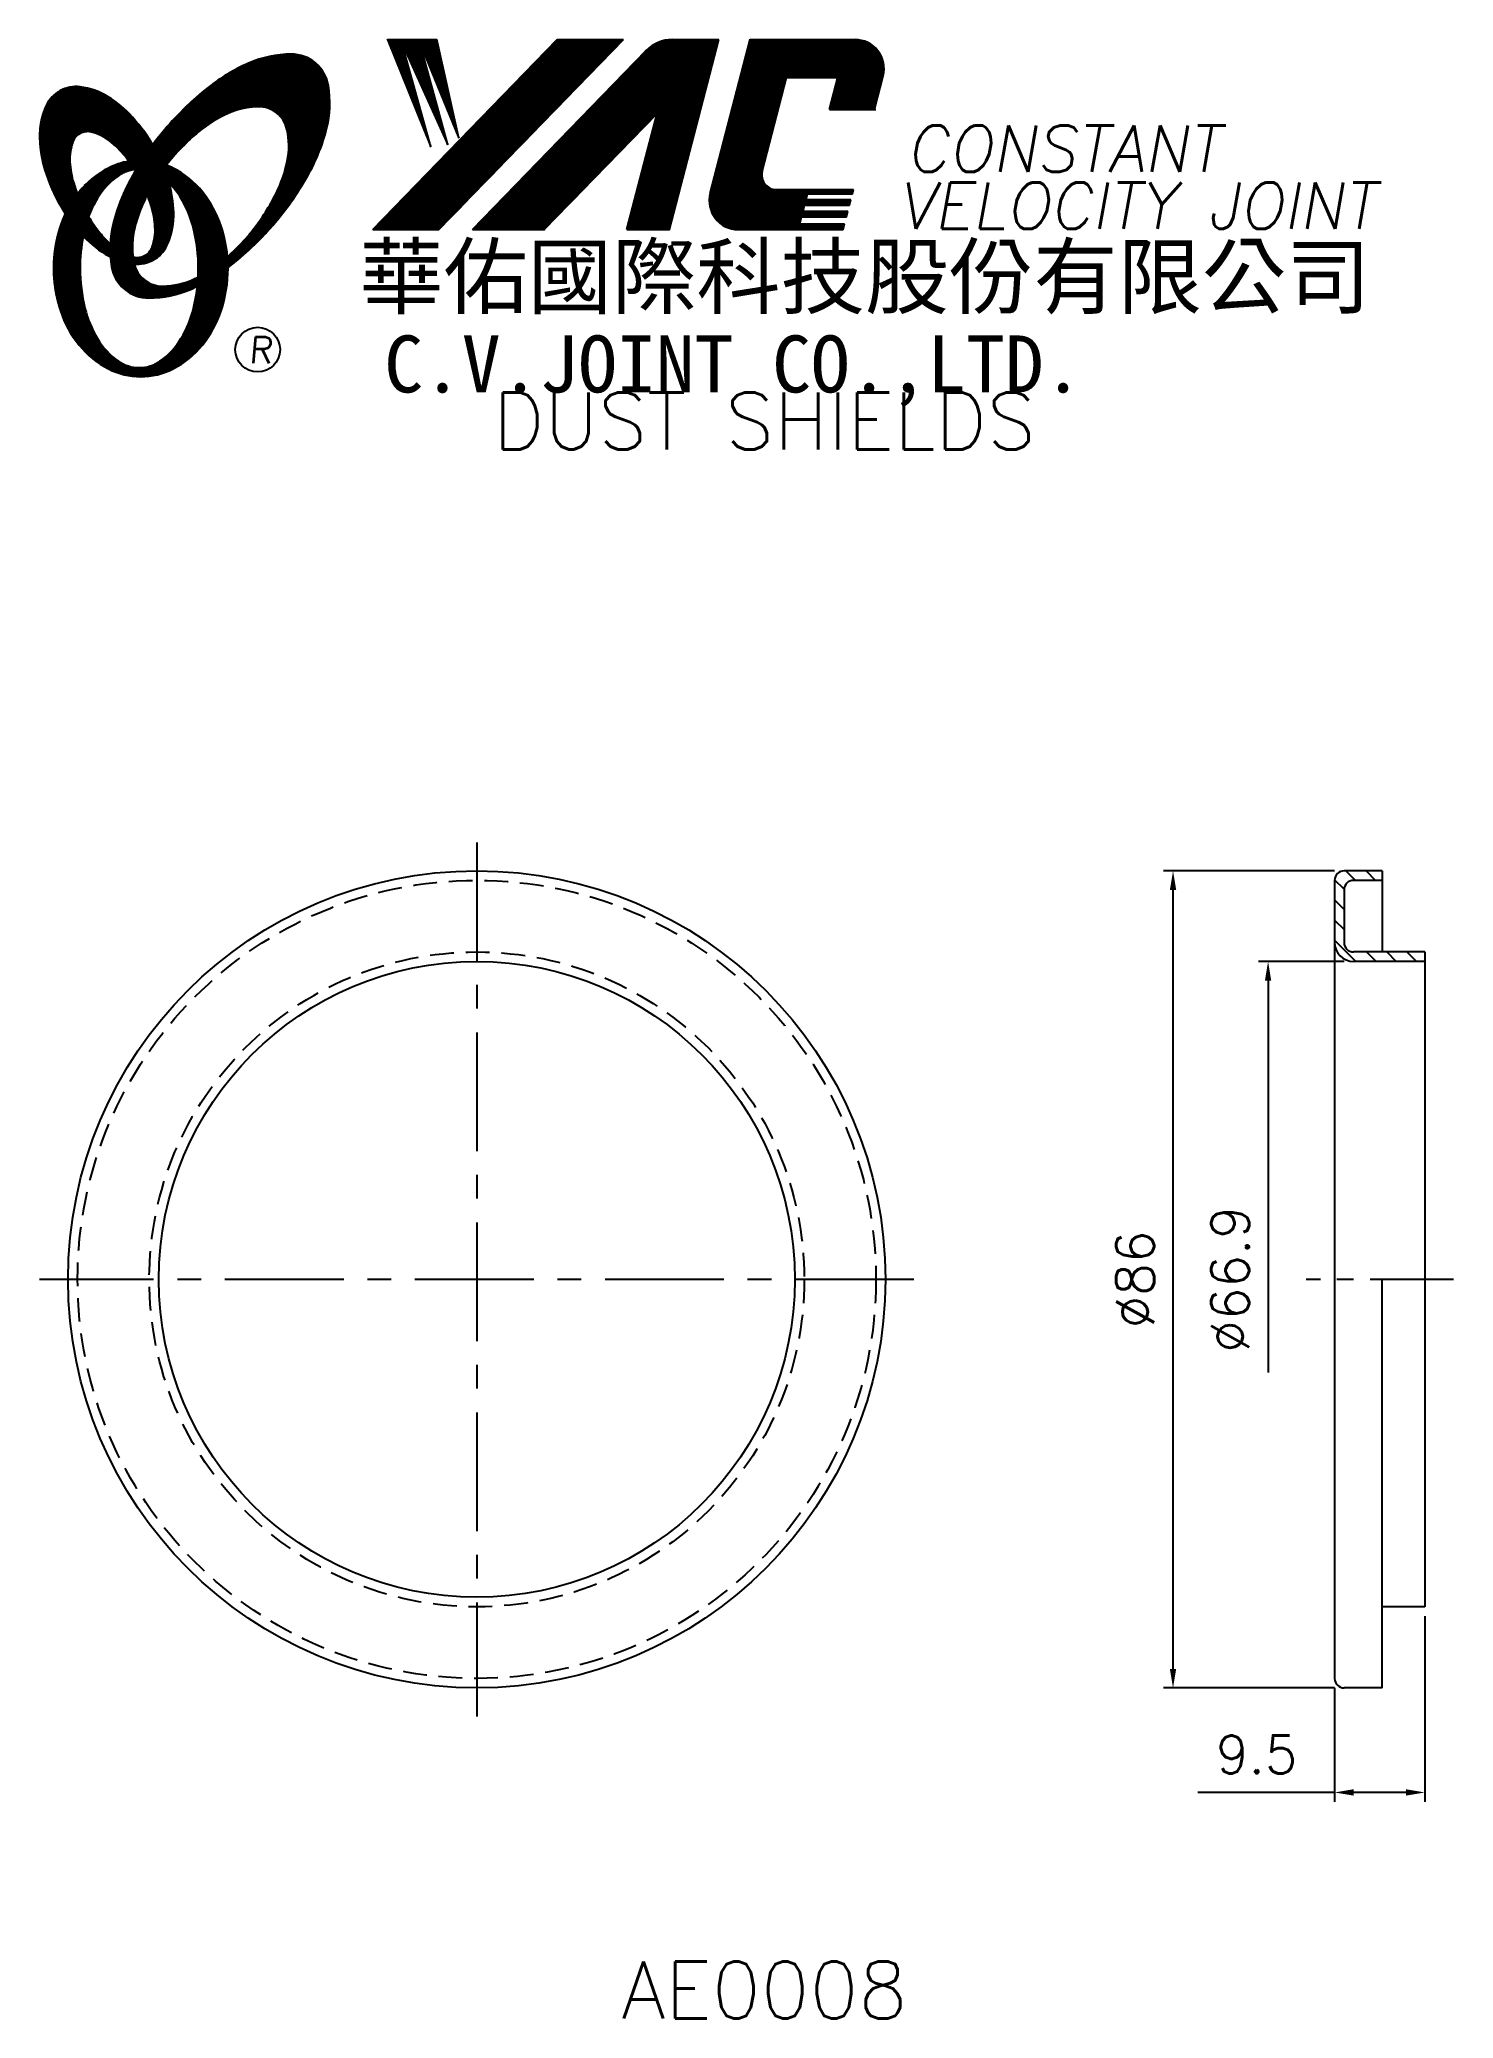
# Model space of a CAD drawing. Extents: x 624 to 773, y 278 to 487.
import ezdxf
from ezdxf.enums import TextEntityAlignment as Align

# ---------------------------------------------------------------- set-up
doc = ezdxf.new("R2010")
doc.units = 0
doc.header["$LTSCALE"] = 10
doc.header["$MEASUREMENT"] = 0
doc.linetypes.add('CENTER', pattern=[2, 1.25, -0.25, 0.25, -0.25])
doc.linetypes.add('HIDDEN', pattern=[0.375, 0.25, -0.125])
doc.layers.get('0').update_dxf_attribs({"linetype": 'CONTINUOUS'})
doc.layers.get('DEFPOINTS').update_dxf_attribs({"linetype": 'CONTINUOUS'})
doc.layers.add('4', color=7, linetype='CONTINUOUS')
doc.styles.add('CHINA', font='KAIU.TTF')
doc.styles.add('ITALICC', font='simplex.shx')
doc.dimstyles.new('STANDARD$0', dxfattribs={"dimtxt": 4, "dimasz": 2, "dimexe": 1, "dimexo": 1, "dimgap": 2, "dimtad": 1, "dimdec": 4, "dimzin": 10, "dimtxsty": 'ITALICC', "dimcen": 2, "dimclrd": 5, "dimclre": 5, "dimclrt": 18, "dimaunit": 1, "dimazin": 3, "dimtp": 0.1, "dimtfac": 0.7, "dimtdec": 4, "dimtmove": 0, "dimatfit": 3, "dimtolj": 1, "dimtzin": 10})
pattern_1 = [(45, (693.772265, 242.962307), (-0.00727476112, 0.00727476112), [])]
pattern_2 = [(45, (525.181719, 279.266716), (-0.00883883476, 0.00883883476), [])]

# ---------------------------------------------------------------- blocks, each defined once
blk = doc.blocks.new('*D4')
at = {"color": 5, "linetype": 'BYBLOCK'}
for p, q in [((760.48, 399.2), (742.48, 399.2)), ((743.48, 315.2), (743.48, 397.2)), ((760.48, 313.2), (742.48, 313.2))]:
    blk.add_line(p, q, dxfattribs=at)
for points in [[(743.15, 397.2), (743.81, 397.2), (743.48, 399.2)], [(743.15, 315.2), (743.81, 315.2), (743.48, 313.2)]]:
    blk.add_solid(points, dxfattribs=at)
at = {"layer": 'DEFPOINTS', "color": 0, "linetype": 'BYBLOCK'}
for p in [(743.48, 399.2), (761.48, 399.2), (761.48, 313.2)]:
    blk.add_point(p, dxfattribs=at)
at = {"color": 18, "linetype": 'BYBLOCK', "insert": (739.48, 356.2), "char_height": 4, "attachment_point": 5, "rotation": 90, "style": 'ITALICC'}
blk.add_mtext('\\A1;∅86', dxfattribs=at)
blk = doc.blocks.new('*D5')
at = {"color": 5, "linetype": 'BYBLOCK'}
for p, q in [((761.48, 389.66), (752.48, 389.66)), ((753.48, 387.66), (753.48, 346.39))]:
    blk.add_line(p, q, dxfattribs=at)
blk.add_solid([(753.15, 387.66), (753.81, 387.66), (753.48, 389.66)], dxfattribs=at)
at = {"layer": 'DEFPOINTS', "color": 0, "linetype": 'BYBLOCK'}
for p in [(753.48, 389.66), (762.48, 389.66), (760.48, 322.74)]:
    blk.add_point(p, dxfattribs=at)
at = {"color": 18, "linetype": 'BYBLOCK', "insert": (749.48, 356.2), "char_height": 4, "attachment_point": 5, "rotation": 90, "style": 'ITALICC'}
blk.add_mtext('\\A1;∅66.9', dxfattribs=at)
blk = doc.blocks.new('*D6')
at = {"color": 5, "linetype": 'BYBLOCK'}
for p, q in [((769.98, 320.74), (769.98, 301.2)), ((760.48, 313.2), (760.48, 301.2)), ((760.48, 302.2), (746.1, 302.2)), ((767.98, 302.2), (762.48, 302.2))]:
    blk.add_line(p, q, dxfattribs=at)
for points in [[(762.48, 302.54), (762.48, 301.87), (760.48, 302.2)], [(767.98, 302.54), (767.98, 301.87), (769.98, 302.2)]]:
    blk.add_solid(points, dxfattribs=at)
at = {"layer": 'DEFPOINTS', "color": 0, "linetype": 'BYBLOCK'}
for p in [(769.98, 321.74), (760.48, 314.2), (760.48, 302.2)]:
    blk.add_point(p, dxfattribs=at)
at = {"color": 18, "linetype": 'BYBLOCK', "insert": (752.29, 306.2), "char_height": 4, "attachment_point": 5, "style": 'ITALICC'}
blk.add_mtext('\\A1;9.5', dxfattribs=at)

msp = doc.modelspace()

# ---------------------------------------------------------------- hatches: boundary and pattern name
at = {"layer": '4', "linetype": 'CONTINUOUS'}
h = msp.add_hatch(dxfattribs=at)
h.set_pattern_fill('ANSI31', color=5, scale=0.1, style=0)
h.set_pattern_definition(pattern_2)
h.paths.add_polyline_path([(685.64042, 486.6977), (678.68312, 486.6977), (659.26651, 466.69394), (666.22382, 466.69394)])
h.paths.add_polyline_path([(689.18732, 478.93213), (686.00694, 466.69394), (690.48793, 466.69394), (695.68636, 486.6977), (690.78964, 486.6977, 0.202785967), (688.05556, 485.54128), (669.76143, 466.69394), (677.30834, 466.69394)])
h.paths.add_polyline_path([(702.81442, 482.69928), (708.20814, 482.69928), (707.33912, 479.35527), (712.05594, 479.35527), (712.97266, 482.88283, 0.490800957), (710.02246, 486.6977), (698.98815, 486.6977), (694.78109, 470.50881, 0.490800957), (697.73129, 466.69394), (708.76561, 466.69394), (708.92005, 467.28825), (704.20323, 467.28825), (704.3966, 468.03234), (709.11342, 468.03234), (709.27198, 468.64247), (704.55516, 468.64247), (704.7164, 469.26294), (709.43322, 469.26294), (709.5894, 469.86393), (704.87258, 469.86393), (705.02938, 470.46731), (709.7462, 470.46731), (709.86294, 470.91651), (701.72319, 470.91651, -0.490800957), (700.24809, 472.82394)])
h = msp.add_hatch(dxfattribs=at)
h.set_pattern_fill('ANSI31', color=1, scale=0.1, style=0)
h.set_pattern_definition(pattern_2)
h.paths.add_polyline_path([(665.99849, 486.6977), (660.82116, 486.6977), (665.39192, 475.39396), (662.32599, 486.35194), (667.16073, 475.62962), (664.21271, 486.35194), (668.33993, 476.33659)])
h = msp.add_hatch(dxfattribs=at)
h.set_pattern_fill('ANSI31', color=5, scale=0.082305, style=0)
h.set_pattern_definition([(45, (525.181719, 279.266716), (-0.00727476112, 0.00727476112), [])])
h.paths.add_polyline_path([(647.21719, 479.63522, -0.172879177), (649.15866, 478.97665, -0.172879177), (650.24596, 477.2386, -0.104527385), (650.27373, 473.91041, -0.065680101), (649.1042, 470.50846, -0.051823203), (646.66379, 466.66607, -0.044272532), (643.98882, 463.83973, -0.020203161), (644.0424, 462.70181, 0.006517006), (644.44695, 463.01389, 0.049863361), (649.00037, 467.42695, 0.049863361), (652.59001, 472.65412, 0.063682799), (654.41106, 477.28146, 0.103597411), (654.60035, 481.86543, 0.177892575), (653.25175, 484.23571, 0.177892575), (650.68936, 485.16904, 0.103597411), (646.20156, 484.21599, 0.063682799), (641.94381, 481.64692, 0.049863361), (637.39039, 477.23386, 0.016070017), (636.11969, 475.62755, -0.007061632), (636.36697, 475.19051, -0.031648676), (637.31956, 473.15394, -0.008069351), (637.75147, 473.71825, -0.051823203), (640.92984, 476.9767, -0.065680101), (643.97177, 478.89706, -0.104527385)])
h.paths.add_polyline_path([(634.14152, 466.4739, -0.065680101), (635.31105, 469.87586, -0.006063428), (635.55499, 470.35087, 0.027613469), (634.82816, 471.93894, 0.017011252), (634.29474, 472.87392, 0.007829282), (633.80075, 472.00669, 0.063682799), (631.97971, 467.37935, 0.103597411), (631.79041, 462.79537, 0.177892575), (633.13902, 460.4251, 0.177892575), (635.70141, 459.49177, 0.103597411), (640.18921, 460.44482, 0.008811776), (640.81617, 460.73489, 0.013922709), (640.8935, 461.7047, -0.009086703), (640.44348, 461.48726, -0.104527385), (637.19806, 460.74909, -0.172879177), (635.25659, 461.40766, -0.172879177), (634.1693, 463.14571, -0.104527385)])
h = msp.add_hatch(dxfattribs=at)
h.set_pattern_fill('ANSI31', color=3, scale=0.082305, style=0)
h.set_pattern_definition(pattern_1)
h.paths.add_polyline_path([(631.42069, 480.68606, 0.106488277), (628.47881, 481.72463, 0.158297415), (626.38861, 481.32959, 0.158297415), (624.92928, 479.7819, 0.106488277), (624.21846, 476.74413, 0.071723199), (624.63651, 473.43117, 0.058080454), (626.18149, 469.61579, 0.058080454), (628.56254, 466.25799, 0.071723199), (631.12778, 464.12024, 0.020895977), (631.66797, 463.81825, -0.030777155), (631.65206, 465.19447, -0.042059526), (630.5557, 466.35723, -0.04691039), (628.93654, 468.83838, -0.04691039), (627.80826, 471.57787, -0.060581117), (627.40616, 473.83994, -0.10187153), (627.71778, 475.92814, -0.185892489), (628.49787, 476.81978, -0.185892489), (629.67451, 476.9579, -0.10187153), (631.57216, 476.03236, -0.060581117), (633.20899, 474.42009, -0.04691039), (634.82816, 471.93894, -0.04691039), (635.95644, 469.19946, -0.060581117), (636.35854, 466.93739, -0.10187153), (636.04692, 464.84919, -0.185892489), (635.26683, 463.95755, -0.185892489), (634.09018, 463.81943, -0.002013383), (634.04938, 463.83005, 0.021593804), (634.1693, 463.14571, 0.006477741), (634.1873, 463.06868, 0.14950097), (636.15986, 463.47671, 0.158297415), (637.61919, 465.0244, 0.106488277), (638.33, 468.06217, 0.071723199), (637.91196, 471.37513, 0.058080454), (636.36697, 475.19051, 0.058080454), (633.98593, 478.5483, 0.071723199)])
h = msp.add_hatch(dxfattribs=at)
h.set_pattern_fill('ANSI31', color=1, scale=0.082305, style=0)
h.set_pattern_definition(pattern_1)
h.paths.add_polyline_path([(632.51431, 472.36261, -0.120168026), (634.2061, 473.016, 0.016865385), (633.60634, 473.89874, 0.076648372), (631.45012, 473.17982, 0.104809576), (628.36566, 470.66672, 0.005838257), (628.19872, 470.45452, 0.028089978), (628.93654, 468.83838, 0.014237292), (629.37867, 468.05334, -0.045767751), (630.30385, 469.99018, -0.106890197)])
h.paths.add_polyline_path([(628.48294, 462.60799, -0.048711043), (628.81304, 465.98833, -0.007865741), (628.56254, 466.25799, -0.037695478), (626.92666, 468.37675, 0.03042545), (626.40134, 467.07278, 0.080710289), (625.6759, 462.60799, 0.080710289), (626.40134, 458.1432, 0.089265679), (628.36566, 454.54926, 0.104809576), (631.45012, 452.03616, 0.11926607), (634.85931, 451.21122, 0.11926607), (638.2685, 452.03616, 0.104809576), (641.35296, 454.54926, 0.089265679), (643.31728, 458.1432, 0.080710289), (644.04271, 462.60799, 0.080710289), (643.31728, 467.07278, 0.089265679), (641.35296, 470.66672, 0.104809576), (638.2685, 473.17982, 0.025513357), (637.57526, 473.49257, 0.004818181), (637.31956, 473.15394, -0.023722145), (637.86078, 471.55719, -0.065307489), (639.09596, 469.99018, -0.073950765), (640.40841, 466.79245, -0.060532391), (640.91686, 462.60799, -0.060532391), (640.40841, 458.42353, -0.073950765), (639.09596, 455.2258, -0.106890197), (636.88549, 452.85337, -0.153118262), (634.6999, 452.16799, -0.153118262), (632.51431, 452.85337, -0.106890197), (630.30385, 455.2258, -0.073950765), (628.9914, 458.42353, -0.060532391)])
h = msp.add_hatch(dxfattribs=at)
h.set_pattern_fill('ANSI31', color=5, scale=12, angle=90, style=0)
h.set_pattern_definition([(135, (529.1993, 277.4089), (-1.06066, -1.06066), [])])
h.paths.add_polyline_path([(769.98079, 389.66361), (769.98079, 390.66361), (762.48079, 390.66361, -0.414213562), (761.48079, 391.66361), (761.48079, 397.20361, -0.414213562), (762.48079, 398.20361), (765.48079, 398.20361), (765.48079, 399.20361), (761.48079, 399.20361, 0.414213562), (760.48079, 398.20361), (760.48079, 391.66361, 0.414213562), (762.48079, 389.66361)])

# ---------------------------------------------------------------- linework, layer by layer
at = {"layer": '4', "color": 5, "linetype": 'CONTINUOUS'}
for p, q in [((659.26651, 466.69394), (678.68312, 486.6977)), ((666.22382, 466.69394), (685.64042, 486.6977)), ((669.76143, 466.69394), (688.05556, 485.54128)), ((678.68312, 486.6977), (685.64042, 486.6977)), ((690.48793, 466.69394), (695.68636, 486.6977)), ((690.78964, 486.6977), (695.68636, 486.6977)), ((694.78109, 470.50881), (698.98815, 486.6977)), ((698.98815, 486.6977), (710.02246, 486.6977)), ((700.24809, 472.82394), (702.81442, 482.69928)), ((702.81442, 482.69928), (708.20814, 482.69928)), ((707.33912, 479.35527), (708.20814, 482.69928)), ((712.05594, 479.35527), (712.97266, 482.88283)), ((707.33912, 479.35527), (712.20637, 479.35527)), ((677.30834, 466.69394), (689.18732, 478.93213)), ((686.00694, 466.69394), (689.18732, 478.93213)), ((701.72319, 470.91651), (709.86294, 470.91651)), ((709.7462, 470.46731), (709.86294, 470.91651)), ((704.55516, 468.64247), (704.7164, 469.26294)), ((704.55516, 468.64247), (709.27198, 468.64247)), ((704.7164, 469.26294), (709.43322, 469.26294)), ((704.87258, 469.86393), (705.02938, 470.46731)), ((704.87258, 469.86393), (709.5894, 469.86393)), ((705.02938, 470.46731), (709.7462, 470.46731)), ((709.11342, 468.03234), (709.27198, 468.64247)), ((709.43322, 469.26294), (709.5894, 469.86393)), ((659.26651, 466.69394), (666.22382, 466.69394)), ((669.76143, 466.69394), (677.30834, 466.69394)), ((686.00694, 466.69394), (690.48793, 466.69394)), ((697.73129, 466.69394), (708.76561, 466.69394)), ((704.20323, 467.28825), (704.3966, 468.03234)), ((704.20323, 467.28825), (708.92005, 467.28825)), ((704.3966, 468.03234), (709.11342, 468.03234)), ((708.76561, 466.69394), (708.92005, 467.28825))]:
    msp.add_line(p, q, dxfattribs=at)
at = {"layer": '4', "color": 1, "linetype": 'CONTINUOUS'}
for p, q in [((660.82116, 486.6977), (665.39192, 475.39396)), ((660.82116, 486.6977), (665.99849, 486.6977)), ((662.32599, 486.35194), (667.16073, 475.62962)), ((665.39192, 475.39396), (662.32599, 486.35194)), ((664.21271, 486.35194), (668.33993, 476.33659)), ((667.16073, 475.62962), (664.21271, 486.35194)), ((668.33993, 476.33659), (665.99849, 486.6977))]:
    msp.add_line(p, q, dxfattribs=at)
at = {"layer": '4', "color": 5, "linetype": 'CENTER'}
for p, q in [((670.21663, 402.20361), (670.21663, 310.20361)), ((716.21663, 356.20361), (624.21663, 356.20361))]:
    msp.add_line(p, q, dxfattribs=at)
at = {"layer": '4', "color": 7, "linetype": 'CONTINUOUS'}
for p, q in [((760.48079, 398.20361), (760.48079, 314.20361)), ((765.48079, 399.20361), (761.48079, 399.20361)), ((765.48079, 398.20361), (762.48079, 398.20361)), ((765.48079, 399.20361), (765.48079, 390.66361)), ((761.48079, 397.20361), (761.48079, 391.66361)), ((769.98079, 390.66361), (762.48079, 390.66361)), ((769.98079, 389.66361), (762.48079, 389.66361)), ((769.98079, 390.66361), (769.98079, 321.74361)), ((765.48079, 313.20361), (765.48079, 356.20361)), ((769.98079, 321.74361), (765.48079, 321.74361)), ((765.48079, 313.20361), (761.48079, 313.20361))]:
    msp.add_line(p, q, dxfattribs=at)
at = {"layer": '4', "color": 5, "linetype": 'CENTER', "ltscale": 0.7}
msp.add_line((772.98079, 356.20361), (757.48079, 356.20361), dxfattribs=at)
at = {"layer": '4', "color": 5, "linetype": 'CONTINUOUS'}
for points in [[(644.0424, 462.70181, 0.006517006), (644.44695, 463.01389, 0.049863361), (649.00037, 467.42695, 0.049863361), (652.59001, 472.65412, 0.063682799), (654.41106, 477.28146, 0.103597411), (654.60035, 481.86543, 0.177892575), (653.25175, 484.23571, 0.177892575), (650.68936, 485.16904, 0.103597411), (646.20156, 484.21599, 0.063682799), (641.94381, 481.64692, 0.049863361), (637.39039, 477.23386, 0.016070017), (636.11969, 475.62755)], [(643.98882, 463.83973, 0.044272532), (646.66379, 466.66607, 0.051823203), (649.1042, 470.50846, 0.065680101), (650.27373, 473.91041, 0.104527385), (650.24596, 477.2386, 0.172879177), (649.15866, 478.97665, 0.172879177), (647.21719, 479.63522, 0.104527385), (643.97177, 478.89706, 0.065680101), (640.92984, 476.9767, 0.051823203), (637.75147, 473.71825, 0.008069351), (637.31956, 473.15394)], [(634.29474, 472.87392, 0.007829282), (633.80075, 472.00669, 0.063682799), (631.97971, 467.37935, 0.103597411), (631.79041, 462.79537, 0.177892575), (633.13902, 460.4251, 0.177892575), (635.70141, 459.49177, 0.103597411), (640.18921, 460.44482, 0.008811776), (640.81617, 460.73489, 0.008811776)], [(635.55499, 470.35087, 0.006063428), (635.31105, 469.87586, 0.065680101), (634.14152, 466.4739, 0.104527385), (634.1693, 463.14571, 0.172879177), (635.25659, 461.40766, 0.172879177), (637.19806, 460.74909, 0.104527385), (640.44348, 461.48726, 0.009086703), (640.8935, 461.7047, 0.009086703)]]:
    msp.add_lwpolyline(points, format="xyb", dxfattribs=at)
at = {"layer": '4', "color": 3, "linetype": 'CONTINUOUS'}
for points in [[(634.1873, 463.06868, 0.14950097), (636.15986, 463.47671, 0.158297415), (637.61919, 465.0244, 0.106488277), (638.33, 468.06217, 0.071723199), (637.91196, 471.37513, 0.058080454), (636.36697, 475.19051, 0.058080454), (633.98593, 478.5483, 0.071723199), (631.42069, 480.68606, 0.106488277), (628.47881, 481.72463, 0.158297415), (626.38861, 481.32959, 0.158297415), (624.92928, 479.7819, 0.106488277), (624.21846, 476.74413, 0.071723199), (624.63651, 473.43117, 0.058080454), (626.18149, 469.61579, 0.058080454), (628.56254, 466.25799, 0.071723199), (631.12778, 464.12024, 0.020895977), (631.66797, 463.81825, 0.020895977)], [(634.04938, 463.83005, 0.002013383), (634.09018, 463.81943, 0.185892489), (635.26683, 463.95755, 0.185892489), (636.04692, 464.84919, 0.10187153), (636.35854, 466.93739, 0.060581117), (635.95644, 469.19946, 0.04691039), (634.82816, 471.93894, 0.04691039), (633.20899, 474.42009, 0.060581117), (631.57216, 476.03236, 0.10187153), (629.67451, 476.9579, 0.185892489), (628.49787, 476.81978, 0.185892489), (627.71778, 475.92814, 0.10187153), (627.40616, 473.83994, 0.060581117), (627.80826, 471.57787, 0.04691039), (628.93654, 468.83838, 0.04691039), (630.5557, 466.35723, 0.042059526), (631.65206, 465.19447, 0.042059526)]]:
    msp.add_lwpolyline(points, format="xyb", dxfattribs=at)
at = {"layer": '4', "color": 1, "linetype": 'CONTINUOUS'}
for points in [[(626.92666, 468.37675, 0.03042545), (626.40134, 467.07278, 0.080710289), (625.6759, 462.60799, 0.080710289), (626.40134, 458.1432, 0.089265679), (628.36566, 454.54926, 0.104809576), (631.45012, 452.03616, 0.11926607), (634.85931, 451.21122, 0.11926607), (638.2685, 452.03616, 0.104809576), (641.35296, 454.54926, 0.089265679), (643.31728, 458.1432, 0.080710289), (644.04271, 462.60799, 0.080710289), (643.31728, 467.07278, 0.089265679), (641.35296, 470.66672, 0.104809576), (638.2685, 473.17982, 0.025513357), (637.57526, 473.49257, 0.025513357)], [(633.60634, 473.89874, 0.076648372), (631.45012, 473.17982, 0.104809576), (628.36566, 470.66672, 0.005838257), (628.19872, 470.45452, 0.005838257)], [(634.2061, 473.016, 0.120168026), (632.51431, 472.36261, 0.106890197), (630.30385, 469.99018, 0.045767751), (629.37867, 468.05334, 0.045767751)], [(628.81304, 465.98833, 0.048711043), (628.48294, 462.60799, 0.060532391), (628.9914, 458.42353, 0.073950765), (630.30385, 455.2258, 0.106890197), (632.51431, 452.85337, 0.153118262), (634.6999, 452.16799, 0.153118262), (636.88549, 452.85337, 0.106890197), (639.09596, 455.2258, 0.073950765), (640.40841, 458.42353, 0.060532391), (640.91686, 462.60799, 0.060532391), (640.40841, 466.79245, 0.073950765), (639.09596, 469.99018, 0.065307489), (637.86078, 471.55719)]]:
    msp.add_lwpolyline(points, format="xyb", dxfattribs=at)
at = {"layer": '4', "color": 5, "linetype": 'CONTINUOUS'}
msp.add_circle((647.16355, 454.06227), 2.35282, dxfattribs=at)
at = {"layer": '4', "color": 7, "linetype": 'CONTINUOUS'}
for radius in [43, 33.46]:
    msp.add_circle((670.21663, 356.20361), radius, dxfattribs=at)
at = {"layer": '4', "color": 5, "linetype": 'HIDDEN'}
for radius in [42, 34.46]:
    msp.add_circle((670.21663, 356.20361), radius, dxfattribs=at)
at = {"layer": '4', "color": 5, "linetype": 'CONTINUOUS'}
for centre, radius, start, end in [((690.78964, 482.88746), 3.81024, 90, 135.8533387), ((710.02246, 483.64951), 3.04819, 345.4326059, 90), ((701.72319, 472.4406), 1.5241, 165.4326059, 270), ((697.73129, 469.74213), 3.04819, 165.4326059, 270)]:
    msp.add_arc(centre, radius, start, end, dxfattribs=at)
at = {"layer": '4', "color": 7, "linetype": 'CONTINUOUS'}
for centre, radius, start, end in [((761.48079, 398.20361), 1, 90, 180), ((762.48079, 397.20361), 1, 90, 180), ((762.48079, 391.66361), 2, 180, 270), ((762.48079, 391.66361), 1, 180, 270), ((761.48079, 314.20361), 1, 180, 270)]:
    msp.add_arc(centre, radius, start, end, dxfattribs=at)

# ---------------------------------------------------------------- texts
at = {"layer": '4', "color": 5, "linetype": 'CONTINUOUS', "style": 'ITALICC'}
for s, height, oblique, p in [('CONSTANT', 4.9, 10, (715.41532, 472.76441)), ('VELOCITY JOINT', 4.9, 10, (714.53709, 466.76902)), ('R', 2.75625, 5, (646.20486, 452.65267))]:
    msp.add_text(s, height=height, dxfattribs=dict(at, oblique=oblique)).set_placement(p)
at = {"layer": '4', "color": 7, "linetype": 'CONTINUOUS', "style": 'CHINA'}
for s, height, p in [('華佑國際科技股份有限公司', 6.5, (657.85315, 458.50409)), ('C.V.JOINT CO.,LTD.', 6, (660.48179, 449.55787))]:
    msp.add_text(s, height=height, dxfattribs=at).set_placement(p)
at = {"layer": '4', "color": 18, "linetype": 'CONTINUOUS', "style": 'ITALICC'}
for s, p in [('DUST SHIELDS', (700.48451, 443.56505)), ('AE0008', (700.48451, 278.41766))]:
    msp.add_text(s, height=6, dxfattribs=at).set_placement(p, align=Align.CENTER)

# ---------------------------------------------------------------- dimensions: what is measured, and where the dimension line sits
at = {"layer": '4', "color": 7, "linetype": 'CONTINUOUS'}
dim = msp.add_linear_dim(base=(743.48083, 399.20361), p1=(761.48079, 313.20361), p2=(761.48079, 399.20361), angle=90, text='%%C86', dimstyle='STANDARD$0', dxfattribs=at)
dim.commit()
dim.dimension.update_dxf_attribs({"geometry": '*D4', "text_midpoint": (739.48083, 356.20361)})
dim = msp.add_linear_dim(base=(753.48074, 389.66361), p1=(760.48079, 322.74361), p2=(762.48079, 389.66361), angle=90, text='%%C66.9', dimstyle='STANDARD$0', override={"dimcen": -2, "dimse1": 1, "dimsd1": 1}, dxfattribs=at)
dim.commit()
dim.dimension.update_dxf_attribs({"geometry": '*D5', "text_midpoint": (749.48074, 356.20361)})
dim = msp.add_linear_dim(base=(760.48079, 302.20361), p1=(769.98079, 321.74361), p2=(760.48079, 314.20361), text='9.5', dimstyle='STANDARD$0', dxfattribs=at)
dim.commit()
dim.dimension.update_dxf_attribs({"geometry": '*D6', "text_midpoint": (752.29031, 306.20361)})

doc.saveas('drawing.dxf')
